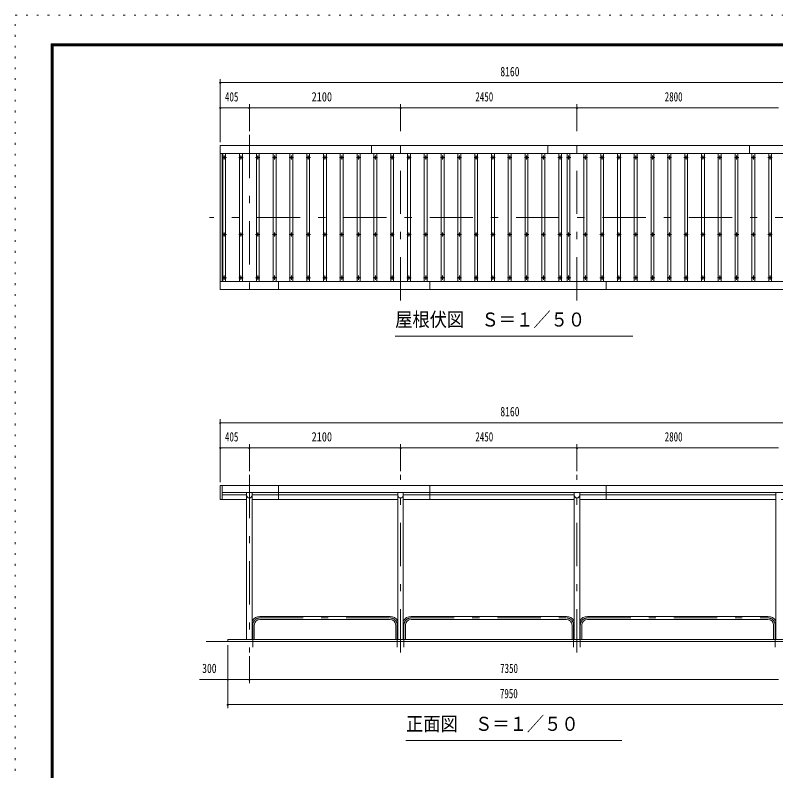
# Model space of a CAD drawing. Units: millimetres, scale not verified. Extents: x -22476 to 22466, y -10500 to 10500.
# Drawn here: x -7234 to 3331, y 0 to 10500 of the extents above; entities that cross this region are included whole.
import ezdxf
from ezdxf.enums import TextEntityAlignment as Align

# ---------------------------------------------------------------- set-up
doc = ezdxf.new("R2010")
doc.units = ezdxf.units.MM
doc.header["$LTSCALE"] = 50
doc.linetypes.add('USER3', pattern=[24, 12, -5, 2, -5])
doc.linetypes.add('USER4', pattern=[3, 0.5, -2.5])
for name, color, linetype, lineweight in [('0-2_1-0BOLD', 7, 'Continuous', 18), ('0-3_1-2CENTER', 3, 'USER3', 18), ('0-4_1-4THIN', 4, 'Continuous', 18), ('0-5_1-5DIM', 3, 'Continuous', 18), ('0-C_F-F', 5, 'Continuous', 18), ('0-D_F-E_J_ADD', 5, 'USER4', 18)]:
    doc.layers.add(name, color=color, linetype=linetype, lineweight=lineweight)
doc.styles.add('ＭＳ ゴシック', font='')
doc.styles.get('ＭＳ ゴシック').set_extended_font_data('MS Gothic')

msp = doc.modelspace()

# ---------------------------------------------------------------- linework, layer by layer
at = {"layer": '0-2_1-0BOLD'}
for p, q in [((-2286.34, 8577.67), (-2286.34, 8687.67)), ((163.66, 8687.67), (163.66, 8577.67)), ((2963.66, 8577.67), (2963.66, 8687.67)), ((-4386.34, 8577.67), (3773.66, 8577.67)), ((-4361.34, 6797.67), (-4361.34, 8577.67)), ((3773.66, 6797.67), (-4386.34, 6797.67)), ((-3576.34, 6687.67), (-3576.34, 6797.67)), ((-1476.34, 6797.67), (-1476.34, 6687.67)), ((973.66, 6687.67), (973.66, 6797.67)), ((-4361.34, 3768.55), (-4361.34, 3962.67)), ((-3576.34, 3962.67), (-3576.34, 3768.55)), ((-1476.34, 3768.55), (-1476.34, 3962.67)), ((973.66, 3962.67), (973.66, 3768.55)), ((3748.67, 3868.72), (-4361.34, 3868.72)), ((-4361.34, 3834.18), (-4019.49, 3834.18)), ((-4019.49, 3868.72), (-4019.49, 1824.67)), ((-3943.19, 1824.67), (-3943.19, 3868.72)), ((-3943.19, 3834.18), (-1919.49, 3834.18)), ((-1919.49, 3868.72), (-1919.49, 1824.67)), ((-1843.19, 1824.67), (-1843.19, 3868.72)), ((-1843.19, 3834.18), (530.51, 3834.18)), ((530.51, 3868.72), (530.51, 1824.67)), ((606.81, 1824.67), (606.81, 3868.72)), ((606.81, 3834.18), (3330.51, 3834.18)), ((3330.51, 3868.72), (3330.51, 1824.67)), ((-1919.49, 3768.55), (-3943.19, 3768.55)), ((530.51, 3768.55), (-1843.19, 3768.55)), ((3330.51, 3768.55), (606.81, 3768.55)), ((-3834.98, 2146.02), (-2027.69, 2146.02)), ((422.3, 2146.02), (-1734.99, 2146.02)), ((715.02, 2146.02), (3222.32, 2146.02)), ((-3913.63, 2024.67), (-3913.63, 1824.67)), ((-2027.69, 2103.32), (-3834.98, 2103.32)), ((-1949.04, 1824.67), (-1949.04, 2024.67)), ((-1813.64, 2024.67), (-1813.64, 1824.67)), ((-1734.99, 2103.32), (422.3, 2103.32)), ((500.96, 1824.67), (500.96, 2024.67)), ((636.37, 2024.67), (636.37, 1824.67)), ((3222.32, 2103.32), (715.02, 2103.32)), ((3300.97, 1824.67), (3300.97, 2024.67)), ((3968.67, 1794.67), (-4581.34, 1794.67))]:
    msp.add_line(p, q, dxfattribs=at)
msp.add_lwpolyline([(3773.66, 6687.67), (3773.66, 8687.67), (-4386.34, 8687.67), (-4386.34, 6687.67)], close=True, dxfattribs=at)
for points in [[(-4019.49, 3768.55), (-4386.34, 3768.55), (-4386.34, 3962.67), (3773.66, 3962.67), (3773.66, 3768.55), (3406.81, 3768.55)], [(-4281.34, 1794.67), (-4281.34, 1824.67), (3668.66, 1824.67), (3668.66, 1794.67)]]:
    msp.add_lwpolyline(points, dxfattribs=at)
for centre in [(-4331.34, 8522.67), (-4098.01, 8522.67), (-3864.67, 8522.67), (-3631.34, 8522.67), (-3398.01, 8522.67), (-3164.67, 8522.67), (-2931.34, 8522.67), (-2698.01, 8522.67), (-2464.67, 8522.67), (-2231.34, 8522.67), (-1998.01, 8522.67), (-1764.67, 8522.67), (-1531.34, 8522.67), (-1298.01, 8522.67), (-1064.67, 8522.67), (-831.34, 8522.67), (-598.01, 8522.67), (-364.67, 8522.67), (-131.34, 8522.67), (101.99, 8522.67), (335.33, 8522.67), (452, 8522.67), (685.33, 8522.67), (918.66, 8522.67), (1152, 8522.67), (1385.33, 8522.67), (1618.66, 8522.67), (1852, 8522.67), (2085.33, 8522.67), (2318.66, 8522.67), (2552, 8522.67), (2785.33, 8522.67), (3018.66, 8522.67), (3252, 8522.67), (-4331.34, 7452.68), (-4098.01, 7452.68), (-3864.67, 7452.68), (-3631.34, 7452.68), (-3398.01, 7452.68), (-3164.67, 7452.68), (-2931.34, 7452.68), (-2698.01, 7452.68), (-2464.67, 7452.68), (-2231.34, 7452.68), (-1998.01, 7452.68), (-1764.67, 7452.68), (-1531.34, 7452.68), (-1298.01, 7452.68), (-1064.67, 7452.68), (-831.34, 7452.68), (-598.01, 7452.68), (-364.67, 7452.68), (-131.34, 7452.68), (101.99, 7452.68), (335.33, 7452.68), (452, 7452.68), (685.33, 7452.68), (918.66, 7452.68), (1152, 7452.68), (1385.33, 7452.68), (1618.66, 7452.68), (1852, 7452.68), (2085.33, 7452.68), (2318.66, 7452.68), (2552, 7452.68), (2785.33, 7452.68), (3018.66, 7452.68), (3252, 7452.68), (-4331.34, 6852.68), (-4098.01, 6852.68), (-3864.67, 6852.68), (-3631.34, 6852.68), (-3398.01, 6852.68), (-3164.67, 6852.68), (-2931.34, 6852.68), (-2698.01, 6852.68), (-2464.67, 6852.68), (-2231.34, 6852.68), (-1998.01, 6852.68), (-1764.67, 6852.68), (-1531.34, 6852.68), (-1298.01, 6852.68), (-1064.67, 6852.68), (-831.34, 6852.68), (-598.01, 6852.68), (-364.67, 6852.68), (-131.34, 6852.68), (101.99, 6852.68), (335.33, 6852.68), (452, 6852.68), (685.33, 6852.68), (918.66, 6852.68), (1152, 6852.68), (1385.33, 6852.68), (1618.66, 6852.68), (1852, 6852.68), (2085.33, 6852.68), (2318.66, 6852.68), (2552, 6852.68), (2785.33, 6852.68), (3018.66, 6852.68), (3252, 6852.68)]:
    msp.add_circle(centre, 10, dxfattribs=at)
for centre, radius, start, end in [((-3981.34, 3830.56), 38.15, 180, 0), ((-1881.34, 3830.56), 38.15, 180, 0), ((568.66, 3830.56), 38.15, 180, 0), ((-3834.98, 2024.67), 121.35, 90, 153.08894), ((-2027.69, 2024.67), 121.35, 26.92177, 90), ((-1734.99, 2024.67), 121.35, 90, 153.07823), ((422.3, 2024.67), 121.35, 26.91106, 90), ((715.02, 2024.67), 121.35, 90, 153.08894), ((3222.32, 2024.67), 121.35, 26.92177, 90), ((-3834.98, 2024.67), 78.65, 90, 180), ((-2027.69, 2024.67), 78.65, 0, 90), ((-1734.99, 2024.67), 78.65, 90, 180), ((422.3, 2024.67), 78.65, 0, 90), ((715.02, 2024.67), 78.65, 90, 180), ((3222.32, 2024.67), 78.65, 0, 90)]:
    msp.add_arc(centre, radius, start, end, dxfattribs=at)
at = {"layer": '0-3_1-2CENTER'}
for p, q in [((-3981.34, 8837.68), (-3981.34, 6537.67)), ((-1881.34, 6537.67), (-1881.34, 8837.68)), ((568.66, 6537.67), (568.66, 8837.68)), ((-4301.34, 8522.67), (-4361.34, 8522.67)), ((-4331.34, 8492.68), (-4331.34, 8552.68)), ((-4068.01, 8522.67), (-4128.01, 8522.67)), ((-4098.01, 8552.68), (-4098.01, 8492.68)), ((-3834.67, 8522.67), (-3894.67, 8522.67)), ((-3864.67, 8492.68), (-3864.67, 8552.68)), ((-3601.34, 8522.67), (-3661.34, 8522.67)), ((-3631.34, 8552.68), (-3631.34, 8492.68)), ((-3368.01, 8522.67), (-3428.01, 8522.67)), ((-3398.01, 8492.68), (-3398.01, 8552.68)), ((-3134.67, 8522.67), (-3194.67, 8522.67)), ((-3164.67, 8552.68), (-3164.67, 8492.68)), ((-2901.34, 8522.67), (-2961.34, 8522.67)), ((-2931.34, 8492.68), (-2931.34, 8552.68)), ((-2668.01, 8522.67), (-2728.01, 8522.67)), ((-2698.01, 8552.68), (-2698.01, 8492.68)), ((-2434.67, 8522.67), (-2494.67, 8522.67)), ((-2464.67, 8492.68), (-2464.67, 8552.68)), ((-2201.34, 8522.67), (-2261.34, 8522.67)), ((-2231.34, 8552.68), (-2231.34, 8492.68)), ((-1968.01, 8522.67), (-2028.01, 8522.67)), ((-1998.01, 8492.68), (-1998.01, 8552.68)), ((-1734.67, 8522.67), (-1794.67, 8522.67)), ((-1764.67, 8552.68), (-1764.67, 8492.68)), ((-1501.34, 8522.67), (-1561.34, 8522.67)), ((-1531.34, 8492.68), (-1531.34, 8552.68)), ((-1268.01, 8522.67), (-1328.01, 8522.67)), ((-1298.01, 8552.68), (-1298.01, 8492.68)), ((-1034.67, 8522.67), (-1094.67, 8522.67)), ((-1064.67, 8492.68), (-1064.67, 8552.68)), ((-801.34, 8522.67), (-861.34, 8522.67)), ((-831.34, 8552.68), (-831.34, 8492.68)), ((-568.01, 8522.67), (-628.01, 8522.67)), ((-598.01, 8492.68), (-598.01, 8552.68)), ((-334.67, 8522.67), (-394.67, 8522.67)), ((-364.67, 8552.68), (-364.67, 8492.68)), ((-101.34, 8522.67), (-161.34, 8522.67)), ((-131.34, 8492.68), (-131.34, 8552.68)), ((131.99, 8522.67), (71.99, 8522.67)), ((101.99, 8492.68), (101.99, 8552.68)), ((365.33, 8522.67), (305.33, 8522.67)), ((335.33, 8492.68), (335.33, 8552.68)), ((481.99, 8522.67), (421.99, 8522.67)), ((452, 8552.68), (452, 8492.68)), ((715.33, 8522.67), (655.33, 8522.67)), ((685.33, 8552.68), (685.33, 8492.68)), ((948.66, 8522.67), (888.66, 8522.67)), ((918.66, 8492.68), (918.66, 8552.68)), ((1181.99, 8522.67), (1121.99, 8522.67)), ((1152, 8552.68), (1152, 8492.68)), ((1415.33, 8522.67), (1355.33, 8522.67)), ((1385.33, 8492.68), (1385.33, 8552.68)), ((1648.66, 8522.67), (1588.66, 8522.67)), ((1618.66, 8552.68), (1618.66, 8492.68)), ((1881.99, 8522.67), (1821.99, 8522.67)), ((1852, 8492.68), (1852, 8552.68)), ((2115.33, 8522.67), (2055.33, 8522.67)), ((2085.33, 8552.68), (2085.33, 8492.68)), ((2348.66, 8522.67), (2288.66, 8522.67)), ((2318.66, 8492.68), (2318.66, 8552.68)), ((2581.99, 8522.67), (2521.99, 8522.67)), ((2552, 8552.68), (2552, 8492.68)), ((2815.33, 8522.67), (2755.33, 8522.67)), ((2785.33, 8492.68), (2785.33, 8552.68)), ((3048.66, 8522.67), (2988.66, 8522.67)), ((3018.66, 8552.68), (3018.66, 8492.68)), ((3281.99, 8522.67), (3221.99, 8522.67)), ((3252, 8492.68), (3252, 8552.68)), ((3923.66, 7687.67), (-4536.34, 7687.67)), ((-4361.34, 7452.68), (-4301.34, 7452.68)), ((-4331.34, 7482.68), (-4331.34, 7422.67)), ((-4068.01, 7452.68), (-4128.01, 7452.68)), ((-4098.01, 7422.67), (-4098.01, 7482.68)), ((-3894.67, 7452.68), (-3834.67, 7452.68)), ((-3864.67, 7482.68), (-3864.67, 7422.67)), ((-3601.34, 7452.68), (-3661.34, 7452.68)), ((-3631.34, 7422.67), (-3631.34, 7482.68)), ((-3428.01, 7452.68), (-3368.01, 7452.68)), ((-3398.01, 7482.68), (-3398.01, 7422.67)), ((-3134.67, 7452.68), (-3194.67, 7452.68)), ((-3164.67, 7422.67), (-3164.67, 7482.68)), ((-2961.34, 7452.68), (-2901.34, 7452.68)), ((-2931.34, 7482.68), (-2931.34, 7422.67)), ((-2668.01, 7452.68), (-2728.01, 7452.68)), ((-2698.01, 7422.67), (-2698.01, 7482.68)), ((-2494.67, 7452.68), (-2434.67, 7452.68)), ((-2464.67, 7482.68), (-2464.67, 7422.67)), ((-2201.34, 7452.68), (-2261.34, 7452.68)), ((-2231.34, 7422.67), (-2231.34, 7482.68)), ((-2028.01, 7452.68), (-1968.01, 7452.68)), ((-1998.01, 7482.68), (-1998.01, 7422.67)), ((-1734.67, 7452.68), (-1794.67, 7452.68)), ((-1764.67, 7422.67), (-1764.67, 7482.68)), ((-1561.34, 7452.68), (-1501.34, 7452.68)), ((-1531.34, 7482.68), (-1531.34, 7422.67)), ((-1268.01, 7452.68), (-1328.01, 7452.68)), ((-1298.01, 7422.67), (-1298.01, 7482.68)), ((-1094.67, 7452.68), (-1034.67, 7452.68)), ((-1064.67, 7482.68), (-1064.67, 7422.67)), ((-801.34, 7452.68), (-861.34, 7452.68)), ((-831.34, 7422.67), (-831.34, 7482.68)), ((-628.01, 7452.68), (-568.01, 7452.68)), ((-598.01, 7482.68), (-598.01, 7422.67)), ((-334.67, 7452.68), (-394.67, 7452.68)), ((-364.67, 7422.67), (-364.67, 7482.68)), ((-161.34, 7452.68), (-101.34, 7452.68)), ((-131.34, 7482.68), (-131.34, 7422.67)), ((131.99, 7452.68), (71.99, 7452.68)), ((101.99, 7422.67), (101.99, 7482.68)), ((305.33, 7452.68), (365.33, 7452.68)), ((335.33, 7422.67), (335.33, 7482.68)), ((421.99, 7452.68), (481.99, 7452.68)), ((452, 7482.68), (452, 7422.67)), ((655.33, 7452.68), (715.33, 7452.68)), ((685.33, 7482.68), (685.33, 7422.67)), ((948.66, 7452.68), (888.66, 7452.68)), ((918.66, 7422.67), (918.66, 7482.68)), ((1121.99, 7452.68), (1181.99, 7452.68)), ((1152, 7482.68), (1152, 7422.67)), ((1415.33, 7452.68), (1355.33, 7452.68)), ((1385.33, 7422.67), (1385.33, 7482.68)), ((1588.66, 7452.68), (1648.66, 7452.68)), ((1618.66, 7482.68), (1618.66, 7422.67)), ((1881.99, 7452.68), (1821.99, 7452.68)), ((1852, 7422.67), (1852, 7482.68)), ((2055.33, 7452.68), (2115.33, 7452.68)), ((2085.33, 7482.68), (2085.33, 7422.67)), ((2348.66, 7452.68), (2288.66, 7452.68)), ((2318.66, 7422.67), (2318.66, 7482.68)), ((2521.99, 7452.68), (2581.99, 7452.68)), ((2552, 7482.68), (2552, 7422.67)), ((2815.33, 7452.68), (2755.33, 7452.68)), ((2785.33, 7422.67), (2785.33, 7482.68)), ((2988.66, 7452.68), (3048.66, 7452.68)), ((3018.66, 7482.68), (3018.66, 7422.67)), ((3281.99, 7452.68), (3221.99, 7452.68)), ((3252, 7422.67), (3252, 7482.68)), ((-4331.34, 6822.68), (-4331.34, 6882.68)), ((-4098.01, 6882.68), (-4098.01, 6822.68)), ((-3864.67, 6882.68), (-3864.67, 6822.68)), ((-3631.34, 6882.68), (-3631.34, 6822.68)), ((-3398.01, 6882.68), (-3398.01, 6822.68)), ((-3164.67, 6882.68), (-3164.67, 6822.68)), ((-2931.34, 6882.68), (-2931.34, 6822.68)), ((-2698.01, 6882.68), (-2698.01, 6822.68)), ((-2464.67, 6882.68), (-2464.67, 6822.68)), ((-2231.34, 6882.68), (-2231.34, 6822.68)), ((-1998.01, 6882.68), (-1998.01, 6822.68)), ((-1764.67, 6882.68), (-1764.67, 6822.68)), ((-1531.34, 6882.68), (-1531.34, 6822.68)), ((-1298.01, 6882.68), (-1298.01, 6822.68)), ((-1064.67, 6882.68), (-1064.67, 6822.68)), ((-831.34, 6882.68), (-831.34, 6822.68)), ((-598.01, 6882.68), (-598.01, 6822.68)), ((-364.67, 6882.68), (-364.67, 6822.68)), ((-131.34, 6882.68), (-131.34, 6822.68)), ((101.99, 6882.68), (101.99, 6822.68)), ((335.33, 6822.68), (335.33, 6882.68)), ((452, 6882.68), (452, 6822.68)), ((685.33, 6882.68), (685.33, 6822.68)), ((918.66, 6882.68), (918.66, 6822.68)), ((1152, 6882.68), (1152, 6822.68)), ((1385.33, 6882.68), (1385.33, 6822.68)), ((1618.66, 6882.68), (1618.66, 6822.68)), ((1852, 6882.68), (1852, 6822.68)), ((2085.33, 6882.68), (2085.33, 6822.68)), ((2318.66, 6882.68), (2318.66, 6822.68)), ((2552, 6882.68), (2552, 6822.68)), ((2785.33, 6882.68), (2785.33, 6822.68)), ((3018.66, 6882.68), (3018.66, 6822.68)), ((3252, 6882.68), (3252, 6822.68)), ((-4301.34, 6852.68), (-4361.34, 6852.68)), ((-4068.01, 6852.68), (-4128.01, 6852.68)), ((-3894.67, 6852.68), (-3834.67, 6852.68)), ((-3661.34, 6852.68), (-3601.34, 6852.68)), ((-3428.01, 6852.68), (-3368.01, 6852.68)), ((-3194.67, 6852.68), (-3134.67, 6852.68)), ((-2961.34, 6852.68), (-2901.34, 6852.68)), ((-2728.01, 6852.68), (-2668.01, 6852.68)), ((-2494.67, 6852.68), (-2434.67, 6852.68)), ((-2261.34, 6852.68), (-2201.34, 6852.68)), ((-2028.01, 6852.68), (-1968.01, 6852.68)), ((-1794.67, 6852.68), (-1734.67, 6852.68)), ((-1561.34, 6852.68), (-1501.34, 6852.68)), ((-1328.01, 6852.68), (-1268.01, 6852.68)), ((-1094.67, 6852.68), (-1034.67, 6852.68)), ((-861.34, 6852.68), (-801.34, 6852.68)), ((-628.01, 6852.68), (-568.01, 6852.68)), ((-394.67, 6852.68), (-334.67, 6852.68)), ((-161.34, 6852.68), (-101.34, 6852.68)), ((71.99, 6852.68), (131.99, 6852.68)), ((305.33, 6852.68), (365.33, 6852.68)), ((421.99, 6852.68), (481.99, 6852.68)), ((655.33, 6852.68), (715.33, 6852.68)), ((888.66, 6852.68), (948.66, 6852.68)), ((1121.99, 6852.68), (1181.99, 6852.68)), ((1355.33, 6852.68), (1415.33, 6852.68)), ((1588.66, 6852.68), (1648.66, 6852.68)), ((1821.99, 6852.68), (1881.99, 6852.68)), ((2055.33, 6852.68), (2115.33, 6852.68)), ((2288.66, 6852.68), (2348.66, 6852.68)), ((2521.99, 6852.68), (2581.99, 6852.68)), ((2755.33, 6852.68), (2815.33, 6852.68)), ((2988.66, 6852.68), (3048.66, 6852.68)), ((3221.99, 6852.68), (3281.99, 6852.68)), ((-3981.34, 4112.67), (-3981.34, 1644.67)), ((-1881.34, 1644.67), (-1881.34, 4112.67)), ((568.66, 1644.67), (568.66, 4112.67)), ((-3834.98, 2124.67), (-2027.69, 2124.67)), ((-1734.99, 2124.67), (422.3, 2124.67)), ((715.02, 2124.67), (3222.32, 2124.67)), ((-3934.98, 1719.67), (-3934.98, 2024.67)), ((-1927.69, 2024.67), (-1927.69, 1719.67)), ((-1834.99, 1719.67), (-1834.99, 2024.67)), ((522.3, 2024.67), (522.3, 1719.67)), ((615.02, 1719.67), (615.02, 2024.67)), ((3322.32, 2024.67), (3322.32, 1719.67))]:
    msp.add_line(p, q, dxfattribs=at)
for centre, start, end in [((-3834.98, 2024.67), 90, 180), ((-2027.69, 2024.67), 0, 90), ((-1734.99, 2024.67), 90, 180), ((422.3, 2024.67), 0, 90), ((715.02, 2024.67), 90, 180), ((3222.32, 2024.67), 0, 90)]:
    msp.add_arc(centre, 100, start, end, dxfattribs=at)
at = {"layer": '0-4_1-4THIN'}
for p, q in [((-4351.34, 8577.68), (-4351.34, 6797.68)), ((-4311.34, 6797.68), (-4311.34, 8577.68)), ((-4118.01, 8577.68), (-4118.01, 6797.68)), ((-4078.01, 6797.68), (-4078.01, 8577.68)), ((-3884.68, 8577.68), (-3884.68, 6797.68)), ((-3844.68, 6797.68), (-3844.68, 8577.68)), ((-3651.34, 8577.68), (-3651.34, 6797.68)), ((-3611.34, 6797.68), (-3611.34, 8577.68)), ((-3418.01, 8577.68), (-3418.01, 6797.68)), ((-3378.01, 6797.68), (-3378.01, 8577.68)), ((-3184.68, 8577.68), (-3184.68, 6797.68)), ((-3144.68, 6797.68), (-3144.68, 8577.68)), ((-2951.34, 8577.68), (-2951.34, 6797.68)), ((-2911.34, 6797.68), (-2911.34, 8577.68)), ((-2718.01, 8577.68), (-2718.01, 6797.68)), ((-2678.01, 6797.68), (-2678.01, 8577.68)), ((-2484.68, 8577.68), (-2484.68, 6797.68)), ((-2444.68, 6797.68), (-2444.68, 8577.68)), ((-2251.34, 8577.68), (-2251.34, 6797.68)), ((-2211.34, 6797.68), (-2211.34, 8577.68)), ((-2018.01, 8577.68), (-2018.01, 6797.68)), ((-1978.01, 6797.68), (-1978.01, 8577.68)), ((-1784.68, 8577.68), (-1784.68, 6797.68)), ((-1744.68, 6797.68), (-1744.68, 8577.68)), ((-1551.34, 8577.68), (-1551.34, 6797.68)), ((-1511.34, 6797.68), (-1511.34, 8577.68)), ((-1318.01, 8577.68), (-1318.01, 6797.68)), ((-1278.01, 6797.68), (-1278.01, 8577.68)), ((-1084.68, 8577.68), (-1084.68, 6797.68)), ((-1044.68, 6797.68), (-1044.68, 8577.68)), ((-851.34, 8577.68), (-851.34, 6797.68)), ((-811.34, 6797.68), (-811.34, 8577.68)), ((-618.01, 8577.68), (-618.01, 6797.68)), ((-578.01, 6797.68), (-578.01, 8577.68)), ((-384.68, 8577.68), (-384.68, 6797.68)), ((-344.68, 6797.68), (-344.68, 8577.68)), ((-151.34, 8577.68), (-151.34, 6797.68)), ((-111.34, 6797.68), (-111.34, 8577.68)), ((81.99, 8577.68), (81.99, 6797.68)), ((121.99, 6797.68), (121.99, 8577.68)), ((315.32, 8577.68), (315.32, 6797.68)), ((355.32, 6797.68), (355.32, 8577.68)), ((431.99, 8577.68), (431.99, 6797.68)), ((471.99, 6797.68), (471.99, 8577.68)), ((665.32, 8577.68), (665.32, 6797.68)), ((705.32, 6797.68), (705.32, 8577.68)), ((898.66, 8577.68), (898.66, 6797.68)), ((938.66, 6797.68), (938.66, 8577.68)), ((1131.99, 8577.68), (1131.99, 6797.68)), ((1171.99, 6797.68), (1171.99, 8577.68)), ((1365.32, 8577.68), (1365.32, 6797.68)), ((1405.32, 6797.68), (1405.32, 8577.68)), ((1598.66, 8577.68), (1598.66, 6797.68)), ((1638.66, 6797.68), (1638.66, 8577.68)), ((1831.99, 8577.68), (1831.99, 6797.68)), ((1871.99, 6797.68), (1871.99, 8577.68)), ((2065.32, 8577.68), (2065.32, 6797.68)), ((2105.32, 6797.68), (2105.32, 8577.68)), ((2298.66, 8577.68), (2298.66, 6797.68)), ((2338.66, 6797.68), (2338.66, 8577.68)), ((2531.99, 8577.68), (2531.99, 6797.68)), ((2571.99, 6797.68), (2571.99, 8577.68)), ((2765.32, 8577.68), (2765.32, 6797.68)), ((2805.32, 6797.68), (2805.32, 8577.68)), ((2998.66, 8577.68), (2998.66, 6797.68)), ((3038.66, 6797.68), (3038.66, 8577.68)), ((3231.99, 8577.68), (3231.99, 6797.68)), ((3271.99, 6797.68), (3271.99, 8577.68))]:
    msp.add_line(p, q, dxfattribs=at)
at = {"layer": '0-5_1-5DIM'}
for p, q in [((-4376.34, 9562.67), (-4396.34, 9562.67)), ((-4386.34, 8737.67), (-4386.34, 9612.67)), ((-4386.34, 9562.67), (3773.66, 9562.67)), ((-4376.34, 9212.68), (-4396.34, 9212.68)), ((-4386.34, 9212.68), (-3981.34, 9212.68)), ((-3971.34, 9212.68), (-3991.34, 9212.68)), ((-3981.34, 9262.68), (-3981.34, 8887.68)), ((-3981.34, 9212.68), (-1881.34, 9212.68)), ((-1871.34, 9212.68), (-1891.34, 9212.68)), ((-1881.34, 8887.68), (-1881.34, 9262.68)), ((-1881.34, 9212.68), (568.66, 9212.68)), ((578.66, 9212.68), (558.66, 9212.68)), ((568.66, 8887.68), (568.66, 9262.68)), ((568.66, 9212.68), (3368.66, 9212.68)), ((-1956.33, 6037.67), (1343.67, 6037.67)), ((-4386.34, 4887.67), (-4386.34, 4012.67)), ((-4376.34, 4837.67), (-4396.34, 4837.67)), ((-4386.34, 4837.67), (3773.66, 4837.67)), ((-4376.34, 4487.67), (-4396.34, 4487.67)), ((-4386.34, 4487.67), (-3981.34, 4487.67)), ((-3971.34, 4487.67), (-3991.34, 4487.67)), ((-3981.34, 4537.67), (-3981.34, 4162.67)), ((-3981.34, 4487.67), (-1881.34, 4487.67)), ((-1871.34, 4487.67), (-1891.34, 4487.67)), ((-1881.34, 4162.67), (-1881.34, 4537.67)), ((-1881.34, 4487.67), (568.66, 4487.67)), ((578.66, 4487.67), (558.66, 4487.67)), ((568.66, 4162.67), (568.66, 4537.67)), ((568.66, 4487.67), (3368.67, 4487.67)), ((-4281.34, 869.67), (-4281.34, 1744.67)), ((-3981.34, 1594.67), (-3981.34, 1219.67)), ((-4281.34, 1269.67), (-4673.84, 1269.67)), ((-4271.34, 1269.67), (-4291.34, 1269.67)), ((-4281.34, 1269.67), (-3981.34, 1269.67)), ((-3971.34, 1269.67), (-3991.34, 1269.67)), ((-3981.34, 1269.67), (3368.67, 1269.67)), ((-4271.34, 919.67), (-4291.34, 919.67)), ((3668.66, 919.67), (-4281.34, 919.67)), ((-1806.33, 419.67), (1193.67, 419.67))]:
    msp.add_line(p, q, dxfattribs=at)
for centre in [(-4386.34, 9562.67), (-4386.34, 9212.68), (-3981.34, 9212.68), (-1881.34, 9212.68), (568.66, 9212.68), (-4386.34, 4837.67), (-4386.34, 4487.67), (-3981.34, 4487.67), (-1881.34, 4487.67), (568.66, 4487.67), (-4281.34, 1269.67), (-3981.34, 1269.67), (-4281.34, 919.67)]:
    msp.add_arc(centre, 10, 180, 0, dxfattribs=at)
at = {"layer": '0-C_F-F'}
for points in [[(21966.01, -10000), (-6733.99, -10000), (-6733.99, 10100), (21966.01, 10100)], [(21963.5, -9997.5), (-6731.49, -9997.5), (-6731.49, 10097.5), (21963.5, 10097.5)], [(21961, -9995), (21961, 10095), (-6728.99, 10095), (-6728.99, -9995)], [(21958.5, -9992.5), (-6726.49, -9992.5), (-6726.49, 10092.5), (21958.5, 10092.5)], [(21956.01, -9990), (21956.01, 10090), (-6723.99, 10090), (-6723.99, -9990)], [(21953.5, -9987.5), (-6721.49, -9987.5), (-6721.49, 10087.5), (21953.5, 10087.5)], [(21951, -9985), (21951, 10085), (-6718.99, 10085), (-6718.99, -9985)], [(21948.51, -9982.5), (-6716.49, -9982.5), (-6716.49, 10082.5), (21948.51, 10082.5)], [(21946, -9980), (-6713.99, -9980), (-6713.99, 10080), (21946, 10080)], [(21943.51, -9977.5), (-6711.49, -9977.5), (-6711.49, 10077.5), (21943.51, 10077.5)], [(21941, -9975), (21941, 10075), (-6708.99, 10075), (-6708.99, -9975)]]:
    msp.add_lwpolyline(points, close=True, dxfattribs=at)
at = {"layer": '0-D_F-E_J_ADD'}
msp.add_lwpolyline([(22466.01, -10500), (-7233.99, -10500), (-7233.99, 10500), (22466.01, 10500)], close=True, dxfattribs=at)

# ---------------------------------------------------------------- texts
at = {"layer": '0-5_1-5DIM', "color": 7, "style": 'ＭＳ ゴシック'}
for s, height, width, p in [('8160', 130.2, 0.75, (-495.28, 9612.67)), ('405', 130.2, 0.7, (-4320.22, 9262.68)), ('2100', 130.2, 0.8, (-3116.73, 9262.68)), ('2450', 130.2, 0.7, (-842.35, 9262.68)), ('2800', 130.2, 0.7, (1787.39, 9262.68)), ('屋根伏図\u3000Ｓ＝１／５０', 195.4, 0.9, (-1956.33, 6114.32)), ('8160', 130.2, 0.75, (-495.28, 4887.67)), ('405', 130.2, 0.7, (-4320.22, 4537.67)), ('2100', 130.2, 0.8, (-3116.73, 4537.67)), ('2450', 130.2, 0.7, (-842.35, 4537.67)), ('2800', 130.2, 0.7, (1787.39, 4537.67)), ('300', 130.2, 0.75, (-4636.69, 1319.67)), ('7350', 130.2, 0.7, (-498.25, 1319.67)), ('7950', 130.2, 0.7, (-501.67, 969.67)), ('正面図\u3000Ｓ＝１／５０', 195.4, 0.9, (-1806.33, 496.31))]:
    msp.add_text(s, height=height, dxfattribs=dict(at, width=width)).set_placement(p, align=Align.BOTTOM_LEFT)

doc.saveas('drawing.dxf')
